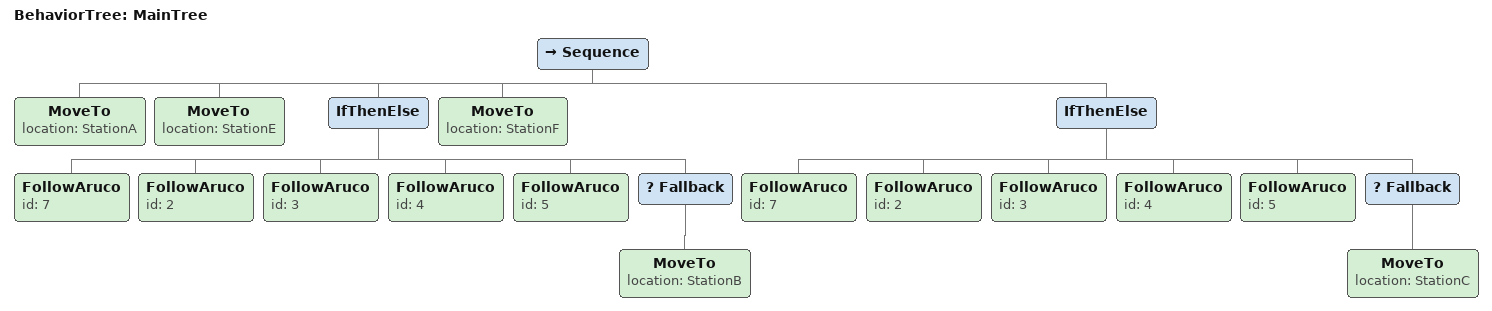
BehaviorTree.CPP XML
<root main_tree_to_execute = "MainTree">
    <BehaviorTree ID="MainTree">
        <Sequence>
            <MoveTo location="StationA"/>
            <MoveTo location="StationE"/>
            <IfThenElse>
                <FollowAruco id="7"/>
                <FollowAruco id="2"/>
                <FollowAruco id="3"/>
                <FollowAruco id="4"/>
                <FollowAruco id="5"/>
                <Fallback>
                    <MoveTo location="StationB"/>
                </Fallback>
            </IfThenElse>
            <MoveTo location="StationF"/>
            <IfThenElse>
                <FollowAruco id="7"/>
                <FollowAruco id="2"/>
                <FollowAruco id="3"/>
                <FollowAruco id="4"/>
                <FollowAruco id="5"/>
                <Fallback>
                    <MoveTo location="StationC"/>
                </Fallback>
            </IfThenElse>
        </Sequence>
    </BehaviorTree>
</root>
